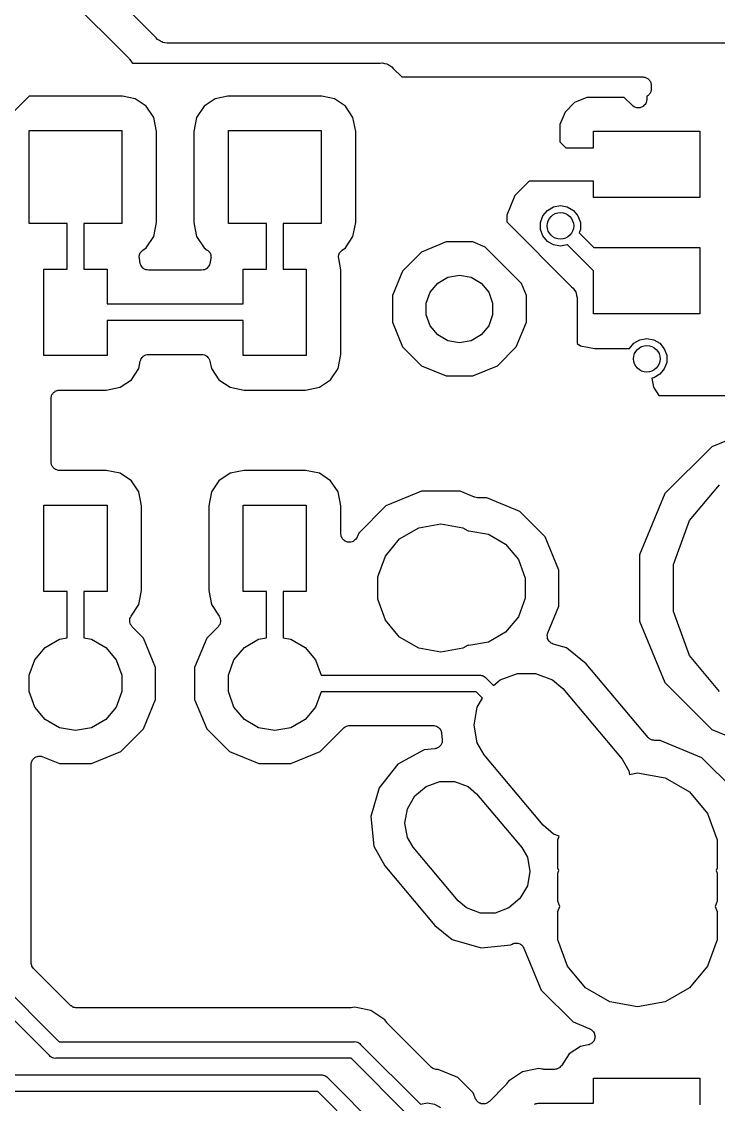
# Model space of a CAD drawing. Extents: x 61 to 194, y -153 to -61.
# Drawn here: x 153.19 to 163.68, y -120.52 to -104.23 of the extents above; entities that cross this region are included whole.
import ezdxf

# ---------------------------------------------------------------- set-up
doc = ezdxf.new("R2010")
doc.units = 0
doc.header["$MEASUREMENT"] = 0
doc.layers.add('BLACK', color=7, linetype='CONTINUOUS')

msp = doc.modelspace()

# ---------------------------------------------------------------- linework, layer by layer
at = {"layer": 'BLACK', "linetype": 'CONTINUOUS'}
for p, q in [((155.216, -104.469), (152.996, -102.25)), ((152.823, -102.795), (154.802, -104.774)), ((155.237, -104.494), (155.216, -104.469)), ((155.266, -104.511), (155.237, -104.494)), ((155.293, -104.53), (155.266, -104.511)), ((155.304, -104.533), (155.293, -104.53)), ((155.313, -104.539), (155.304, -104.533)), ((155.346, -104.544), (155.313, -104.539)), ((155.378, -104.553), (155.346, -104.544)), ((155.411, -104.55), (155.378, -104.553)), ((167.796, -104.55), (155.411, -104.55)), ((154.802, -104.774), (154.81, -104.785)), ((154.81, -104.785), (154.818, -104.794)), ((154.818, -104.794), (154.854, -104.846)), ((154.854, -104.846), (154.859, -104.85)), ((154.859, -104.85), (158.589, -104.85)), ((158.589, -104.85), (158.622, -104.847)), ((158.622, -104.847), (158.654, -104.856)), ((158.654, -104.856), (158.687, -104.861)), ((158.687, -104.861), (158.696, -104.867)), ((158.696, -104.867), (158.707, -104.87)), ((158.707, -104.87), (158.734, -104.889)), ((158.734, -104.889), (158.763, -104.906)), ((158.763, -104.906), (158.784, -104.931)), ((158.784, -104.931), (158.912, -105.058)), ((158.912, -105.058), (162.54, -105.058)), ((162.54, -105.058), (162.551, -105.06)), ((162.551, -105.06), (162.562, -105.06)), ((162.562, -105.06), (162.572, -105.064)), ((162.572, -105.064), (162.583, -105.066)), ((162.583, -105.066), (162.593, -105.071)), ((162.593, -105.071), (162.603, -105.075)), ((162.603, -105.075), (162.612, -105.082)), ((162.612, -105.082), (162.622, -105.088)), ((162.622, -105.088), (162.629, -105.096)), ((162.629, -105.096), (162.637, -105.103)), ((162.637, -105.103), (162.643, -105.113)), ((162.643, -105.113), (162.65, -105.121)), ((162.65, -105.121), (162.654, -105.132)), ((162.654, -105.132), (162.659, -105.142)), ((162.659, -105.142), (162.661, -105.153)), ((162.661, -105.153), (162.665, -105.163)), ((162.665, -105.163), (162.665, -105.174)), ((162.665, -105.174), (162.667, -105.185)), ((162.667, -105.185), (162.667, -105.24)), ((153.304, -105.35), (152.783, -105.871)), ((154.706, -105.35), (153.304, -105.35)), ((154.897, -105.388), (154.706, -105.35)), ((155.065, -105.5), (154.897, -105.388)), ((156.103, -105.388), (155.935, -105.5)), ((156.294, -105.35), (156.103, -105.388)), ((157.706, -105.35), (156.294, -105.35)), ((157.897, -105.388), (157.706, -105.35)), ((158.065, -105.5), (157.897, -105.388)), ((161.699, -105.367), (161.512, -105.444)), ((162.262, -105.367), (161.699, -105.367)), ((162.383, -105.489), (162.262, -105.367)), ((162.6, -105.399), (162.597, -105.415)), ((162.603, -105.35), (162.6, -105.351)), ((162.6, -105.351), (162.6, -105.399)), ((162.612, -105.343), (162.603, -105.35)), ((162.622, -105.337), (162.612, -105.343)), ((162.629, -105.329), (162.622, -105.337)), ((162.637, -105.322), (162.629, -105.329)), ((162.643, -105.312), (162.637, -105.322)), ((162.65, -105.303), (162.643, -105.312)), ((162.654, -105.293), (162.65, -105.303)), ((162.659, -105.283), (162.654, -105.293)), ((162.661, -105.272), (162.659, -105.283)), ((162.665, -105.262), (162.661, -105.272)), ((162.667, -105.24), (162.665, -105.251)), ((162.665, -105.251), (162.665, -105.262)), ((155.177, -105.668), (155.065, -105.5)), ((155.935, -105.5), (155.823, -105.668)), ((158.177, -105.668), (158.065, -105.5)), ((161.512, -105.444), (161.369, -105.587)), ((162.397, -105.498), (162.383, -105.489)), ((162.409, -105.509), (162.397, -105.498)), ((162.415, -105.511), (162.409, -105.509)), ((162.419, -105.514), (162.415, -105.511)), ((162.435, -105.518), (162.419, -105.514)), ((162.451, -105.524), (162.435, -105.518)), ((162.457, -105.524), (162.451, -105.524)), ((162.462, -105.525), (162.457, -105.524)), ((162.478, -105.524), (162.462, -105.525)), ((162.495, -105.524), (162.478, -105.524)), ((162.5, -105.522), (162.495, -105.524)), ((162.506, -105.521), (162.5, -105.522)), ((162.521, -105.514), (162.506, -105.521)), ((162.536, -105.509), (162.521, -105.514)), ((162.541, -105.505), (162.536, -105.509)), ((162.546, -105.503), (162.541, -105.505)), ((162.558, -105.491), (162.546, -105.503)), ((162.57, -105.48), (162.558, -105.491)), ((162.573, -105.476), (162.57, -105.48)), ((162.577, -105.472), (162.573, -105.476)), ((162.584, -105.457), (162.577, -105.472)), ((162.592, -105.442), (162.584, -105.457)), ((162.593, -105.437), (162.592, -105.442)), ((162.596, -105.432), (162.593, -105.437)), ((162.597, -105.415), (162.596, -105.432)), ((155.219, -105.879), (155.177, -105.668)), ((155.823, -105.668), (155.781, -105.879)), ((158.219, -105.879), (158.177, -105.668)), ((161.369, -105.587), (161.292, -105.774)), ((153.302, -107.263), (153.302, -105.867)), ((153.302, -105.867), (154.698, -105.867)), ((154.698, -105.867), (154.698, -107.263)), ((155.219, -107.251), (155.219, -105.879)), ((155.781, -105.879), (155.781, -107.251)), ((156.302, -107.263), (156.302, -105.867)), ((156.302, -105.867), (157.698, -105.867)), ((157.698, -105.867), (157.698, -107.263)), ((158.219, -107.251), (158.219, -105.879)), ((161.292, -105.774), (161.292, -106.037)), ((161.8, -106.125), (161.8, -105.875)), ((161.8, -105.875), (163.4, -105.875)), ((163.4, -105.875), (163.4, -106.875)), ((161.292, -106.037), (161.38, -106.125)), ((161.38, -106.125), (161.8, -106.125)), ((160.832, -106.625), (160.615, -106.842)), ((161.8, -106.625), (160.832, -106.625)), ((161.8, -106.875), (161.8, -106.625)), ((160.615, -106.842), (160.492, -107.139)), ((161.104, -107.067), (161.196, -107.014)), ((161.196, -107.014), (161.3, -106.995)), ((161.3, -106.995), (161.404, -107.014)), ((161.404, -107.014), (161.496, -107.067)), ((163.4, -106.875), (161.8, -106.875)), ((160.492, -107.139), (160.492, -107.238)), ((161, -107.247), (161.036, -107.148)), ((161.036, -107.148), (161.104, -107.067)), ((161.496, -107.067), (161.564, -107.148)), ((161.564, -107.148), (161.6, -107.247)), ((153.875, -107.263), (153.302, -107.263)), ((153.875, -107.95), (153.875, -107.263)), ((154.698, -107.263), (154.125, -107.263)), ((154.125, -107.263), (154.125, -107.95)), ((155.177, -107.462), (155.219, -107.251)), ((155.781, -107.251), (155.823, -107.462)), ((156.875, -107.263), (156.302, -107.263)), ((156.875, -107.95), (156.875, -107.263)), ((157.698, -107.263), (157.125, -107.263)), ((157.125, -107.263), (157.125, -107.95)), ((158.177, -107.462), (158.219, -107.251)), ((160.492, -107.238), (161.469, -108.216)), ((161, -107.353), (161, -107.247)), ((161.036, -107.452), (161, -107.353)), ((161.6, -107.353), (161.581, -107.404)), ((161.6, -107.247), (161.6, -107.353)), ((155.065, -107.63), (155.177, -107.462)), ((155.823, -107.462), (155.935, -107.63)), ((158.065, -107.63), (158.177, -107.462)), ((161.104, -107.533), (161.036, -107.452)), ((161.581, -107.404), (161.802, -107.625)), ((154.994, -107.683), (155.003, -107.673)), ((155.003, -107.673), (155.01, -107.668)), ((155.01, -107.668), (155.016, -107.663)), ((155.016, -107.663), (155.065, -107.63)), ((155.935, -107.63), (155.984, -107.663)), ((155.984, -107.663), (155.99, -107.668)), ((155.99, -107.668), (155.997, -107.673)), ((155.997, -107.673), (156.006, -107.683)), ((157.994, -107.683), (158.003, -107.673)), ((158.003, -107.673), (158.01, -107.668)), ((158.01, -107.668), (158.016, -107.663)), ((158.016, -107.663), (158.065, -107.63)), ((159.579, -107.542), (159.209, -107.695)), ((159.981, -107.542), (159.579, -107.542)), ((160.165, -107.618), (159.981, -107.542)), ((160.712, -108.165), (160.165, -107.618)), ((161.196, -107.586), (161.104, -107.533)), ((161.3, -107.605), (161.196, -107.586)), ((161.404, -107.586), (161.3, -107.605)), ((161.408, -107.584), (161.404, -107.586)), ((161.8, -107.977), (161.408, -107.584)), ((161.802, -107.625), (163.4, -107.625)), ((163.4, -107.625), (163.4, -108.625)), ((154.96, -107.776), (154.961, -107.763)), ((154.962, -107.785), (154.96, -107.776)), ((154.961, -107.749), (154.963, -107.741)), ((154.961, -107.763), (154.961, -107.749)), ((154.962, -107.793), (154.962, -107.785)), ((154.976, -107.865), (154.962, -107.793)), ((154.963, -107.741), (154.964, -107.733)), ((154.964, -107.733), (154.97, -107.72)), ((154.97, -107.72), (154.975, -107.707)), ((154.975, -107.707), (154.98, -107.701)), ((154.98, -107.701), (154.984, -107.693)), ((154.984, -107.693), (154.994, -107.683)), ((156.006, -107.683), (156.016, -107.693)), ((156.016, -107.693), (156.02, -107.701)), ((156.02, -107.701), (156.025, -107.707)), ((156.038, -107.793), (156.024, -107.865)), ((156.025, -107.707), (156.03, -107.72)), ((156.03, -107.72), (156.036, -107.733)), ((156.036, -107.733), (156.037, -107.741)), ((156.037, -107.741), (156.039, -107.749)), ((156.04, -107.776), (156.038, -107.785)), ((156.038, -107.785), (156.038, -107.793)), ((156.039, -107.749), (156.039, -107.763)), ((156.039, -107.763), (156.04, -107.776)), ((157.96, -107.776), (157.961, -107.763)), ((157.962, -107.785), (157.96, -107.776)), ((157.961, -107.749), (157.963, -107.741)), ((157.961, -107.763), (157.961, -107.749)), ((157.962, -107.793), (157.962, -107.785)), ((157.995, -107.963), (157.962, -107.793)), ((157.963, -107.741), (157.964, -107.733)), ((157.964, -107.733), (157.97, -107.72)), ((157.97, -107.72), (157.975, -107.707)), ((157.975, -107.707), (157.98, -107.701)), ((157.98, -107.701), (157.984, -107.693)), ((157.984, -107.693), (157.994, -107.683)), ((159.209, -107.695), (158.925, -107.979)), ((153.525, -109.25), (153.525, -107.95)), ((153.525, -107.95), (153.875, -107.95)), ((154.125, -107.95), (154.475, -107.95)), ((154.475, -107.95), (154.475, -108.475)), ((154.983, -107.884), (154.976, -107.865)), ((154.991, -107.903), (154.983, -107.884)), ((154.991, -107.905), (154.991, -107.903)), ((154.992, -107.906), (154.991, -107.905)), ((155.006, -107.921), (154.992, -107.906)), ((155.019, -107.937), (155.006, -107.921)), ((155.02, -107.938), (155.019, -107.937)), ((155.021, -107.939), (155.02, -107.938)), ((155.039, -107.949), (155.021, -107.939)), ((155.057, -107.959), (155.039, -107.949)), ((155.059, -107.96), (155.057, -107.959)), ((155.06, -107.96), (155.059, -107.96)), ((155.08, -107.963), (155.06, -107.96)), ((155.101, -107.967), (155.08, -107.963)), ((155.899, -107.967), (155.101, -107.967)), ((155.92, -107.963), (155.899, -107.967)), ((155.94, -107.96), (155.92, -107.963)), ((155.941, -107.96), (155.94, -107.96)), ((155.943, -107.959), (155.941, -107.96)), ((155.961, -107.949), (155.943, -107.959)), ((155.979, -107.939), (155.961, -107.949)), ((155.98, -107.938), (155.979, -107.939)), ((155.981, -107.937), (155.98, -107.938)), ((155.994, -107.921), (155.981, -107.937)), ((156.008, -107.906), (155.994, -107.921)), ((156.009, -107.905), (156.008, -107.906)), ((156.016, -107.884), (156.009, -107.903)), ((156.009, -107.903), (156.009, -107.905)), ((156.024, -107.865), (156.016, -107.884)), ((156.525, -108.475), (156.525, -107.95)), ((156.525, -107.95), (156.875, -107.95)), ((157.125, -107.95), (157.475, -107.95)), ((157.475, -107.95), (157.475, -109.25)), ((157.995, -109.237), (157.995, -107.963)), ((158.925, -107.979), (158.772, -108.349)), ((161.8, -108.625), (161.8, -107.977)), ((159.34, -108.296), (159.454, -108.161)), ((159.454, -108.161), (159.606, -108.073)), ((159.606, -108.073), (159.78, -108.042)), ((159.78, -108.042), (159.954, -108.073)), ((159.954, -108.073), (160.106, -108.161)), ((160.106, -108.161), (160.22, -108.296)), ((160.712, -108.166), (160.712, -108.165)), ((160.788, -108.349), (160.712, -108.166)), ((159.28, -108.462), (159.34, -108.296)), ((160.22, -108.296), (160.28, -108.462)), ((161.469, -108.216), (161.494, -108.237)), ((161.494, -108.237), (161.511, -108.266)), ((161.511, -108.266), (161.53, -108.293)), ((161.53, -108.293), (161.533, -108.304)), ((161.533, -108.304), (161.539, -108.313)), ((161.539, -108.313), (161.544, -108.346)), ((154.475, -108.475), (156.525, -108.475)), ((158.772, -108.349), (158.772, -108.751)), ((159.28, -108.638), (159.28, -108.462)), ((160.28, -108.462), (160.28, -108.638)), ((160.788, -108.751), (160.788, -108.349)), ((161.544, -108.346), (161.553, -108.378)), ((161.553, -108.378), (161.55, -108.411)), ((161.55, -108.411), (161.55, -109.069)), ((159.34, -108.804), (159.28, -108.638)), ((160.28, -108.638), (160.22, -108.804)), ((163.4, -108.625), (161.8, -108.625)), ((156.525, -108.725), (154.475, -108.725)), ((154.475, -108.725), (154.475, -109.25)), ((156.525, -109.25), (156.525, -108.725)), ((158.772, -108.751), (158.925, -109.121)), ((159.454, -108.939), (159.34, -108.804)), ((160.22, -108.804), (160.106, -108.939)), ((160.635, -109.121), (160.788, -108.751)), ((159.606, -109.027), (159.454, -108.939)), ((160.106, -108.939), (159.954, -109.027)), ((158.925, -109.121), (159.209, -109.405)), ((159.78, -109.058), (159.606, -109.027)), ((159.954, -109.027), (159.78, -109.058)), ((160.351, -109.405), (160.635, -109.121)), ((161.55, -109.069), (161.602, -109.104)), ((161.602, -109.104), (161.813, -109.145)), ((161.813, -109.145), (162.338, -109.145)), ((162.338, -109.145), (162.404, -109.067)), ((162.404, -109.067), (162.496, -109.014)), ((162.496, -109.014), (162.6, -108.995)), ((162.6, -108.995), (162.704, -109.014)), ((162.704, -109.014), (162.796, -109.067)), ((162.796, -109.067), (162.864, -109.148)), ((154.475, -109.25), (153.525, -109.25)), ((154.984, -109.316), (154.991, -109.296)), ((154.991, -109.295), (154.992, -109.294)), ((154.991, -109.296), (154.991, -109.295)), ((154.992, -109.294), (155.006, -109.279)), ((155.006, -109.279), (155.019, -109.263)), ((155.019, -109.263), (155.02, -109.262)), ((155.02, -109.262), (155.021, -109.261)), ((155.021, -109.261), (155.039, -109.251)), ((155.039, -109.251), (155.057, -109.241)), ((155.057, -109.241), (155.059, -109.24)), ((155.059, -109.24), (155.06, -109.24)), ((155.06, -109.24), (155.08, -109.237)), ((155.08, -109.237), (155.101, -109.233)), ((155.101, -109.233), (155.899, -109.233)), ((155.899, -109.233), (155.92, -109.237)), ((155.92, -109.237), (155.94, -109.24)), ((155.94, -109.24), (155.941, -109.24)), ((155.941, -109.24), (155.943, -109.241)), ((155.943, -109.241), (155.961, -109.251)), ((155.961, -109.251), (155.979, -109.261)), ((155.979, -109.261), (155.98, -109.262)), ((155.98, -109.262), (155.981, -109.263)), ((155.981, -109.263), (155.994, -109.279)), ((155.994, -109.279), (156.008, -109.294)), ((156.008, -109.294), (156.009, -109.295)), ((156.009, -109.295), (156.009, -109.296)), ((156.009, -109.296), (156.016, -109.316)), ((157.475, -109.25), (156.525, -109.25)), ((157.954, -109.448), (157.995, -109.237)), ((162.864, -109.148), (162.9, -109.247)), ((162.9, -109.247), (162.9, -109.353)), ((154.841, -109.616), (154.954, -109.448)), ((154.954, -109.448), (154.976, -109.335)), ((154.976, -109.335), (154.984, -109.316)), ((156.016, -109.316), (156.024, -109.335)), ((156.024, -109.335), (156.046, -109.448)), ((156.046, -109.448), (156.159, -109.616)), ((157.841, -109.616), (157.954, -109.448)), ((159.209, -109.405), (159.579, -109.558)), ((159.981, -109.558), (160.351, -109.405)), ((162.864, -109.452), (162.796, -109.533)), ((162.9, -109.353), (162.864, -109.452)), ((154.673, -109.729), (154.841, -109.616)), ((156.159, -109.616), (156.327, -109.729)), ((157.673, -109.729), (157.841, -109.616)), ((159.579, -109.558), (159.981, -109.558)), ((162.704, -109.586), (162.674, -109.592)), ((162.674, -109.592), (162.701, -109.727)), ((162.796, -109.533), (162.704, -109.586)), ((153.678, -109.8), (153.688, -109.795)), ((153.688, -109.795), (153.696, -109.787)), ((153.696, -109.787), (153.707, -109.784)), ((153.707, -109.784), (153.717, -109.778)), ((153.717, -109.778), (153.728, -109.776)), ((153.728, -109.776), (153.738, -109.772)), ((153.738, -109.772), (153.749, -109.772)), ((153.749, -109.772), (153.76, -109.77)), ((153.76, -109.77), (154.462, -109.77)), ((154.462, -109.77), (154.673, -109.729)), ((156.327, -109.729), (156.538, -109.77)), ((156.538, -109.77), (157.462, -109.77)), ((157.462, -109.77), (157.673, -109.729)), ((162.701, -109.727), (162.783, -109.85)), ((153.633, -109.897), (153.635, -109.886)), ((153.633, -110.853), (153.633, -109.897)), ((153.635, -109.875), (153.639, -109.865)), ((153.635, -109.886), (153.635, -109.875)), ((153.639, -109.865), (153.641, -109.854)), ((153.641, -109.854), (153.646, -109.844)), ((153.646, -109.844), (153.65, -109.834)), ((153.65, -109.834), (153.657, -109.825)), ((153.657, -109.825), (153.663, -109.816)), ((153.663, -109.816), (153.671, -109.809)), ((153.671, -109.809), (153.678, -109.8)), ((162.783, -109.85), (167.217, -109.85)), ((164.24, -110.35), (163.579, -110.624)), ((163.579, -110.624), (162.874, -111.329)), ((153.635, -110.864), (153.633, -110.853)), ((153.635, -110.875), (153.635, -110.864)), ((153.639, -110.885), (153.635, -110.875)), ((153.641, -110.896), (153.639, -110.885)), ((153.646, -110.906), (153.641, -110.896)), ((153.65, -110.916), (153.646, -110.906)), ((153.657, -110.925), (153.65, -110.916)), ((153.663, -110.934), (153.657, -110.925)), ((153.671, -110.941), (153.663, -110.934)), ((153.678, -110.95), (153.671, -110.941)), ((153.688, -110.955), (153.678, -110.95)), ((153.696, -110.963), (153.688, -110.955)), ((153.707, -110.966), (153.696, -110.963)), ((153.717, -110.972), (153.707, -110.966)), ((153.728, -110.974), (153.717, -110.972)), ((153.738, -110.978), (153.728, -110.974)), ((153.749, -110.978), (153.738, -110.978)), ((153.76, -110.98), (153.749, -110.978)), ((154.462, -110.98), (153.76, -110.98)), ((154.673, -111.021), (154.462, -110.98)), ((154.841, -111.134), (154.673, -111.021)), ((156.327, -111.021), (156.159, -111.134)), ((156.538, -110.98), (156.327, -111.021)), ((157.462, -110.98), (156.538, -110.98)), ((157.673, -111.021), (157.462, -110.98)), ((157.841, -111.134), (157.673, -111.021)), ((154.954, -111.302), (154.841, -111.134)), ((156.159, -111.134), (156.046, -111.302)), ((157.954, -111.302), (157.841, -111.134)), ((163.241, -111.735), (163.695, -111.194)), ((154.995, -111.513), (154.954, -111.302)), ((156.046, -111.302), (156.005, -111.513)), ((157.995, -111.513), (157.954, -111.302)), ((159.21, -111.292), (158.674, -111.514)), ((159.79, -111.292), (159.21, -111.292)), ((160.008, -111.382), (159.79, -111.292)), ((160.011, -111.383), (160.008, -111.382)), ((160.013, -111.384), (160.011, -111.383)), ((160.032, -111.388), (160.013, -111.384)), ((160.051, -111.392), (160.032, -111.388)), ((160.054, -111.392), (160.051, -111.392)), ((160.057, -111.392), (160.054, -111.392)), ((160.19, -111.392), (160.057, -111.392)), ((160.689, -111.599), (160.19, -111.392)), ((162.874, -111.329), (162.492, -112.251)), ((153.525, -112.8), (153.525, -111.5)), ((153.525, -111.5), (154.475, -111.5)), ((154.475, -111.5), (154.475, -112.8)), ((154.995, -112.787), (154.995, -111.513)), ((156.005, -111.513), (156.005, -112.787)), ((156.525, -112.8), (156.525, -111.5)), ((156.525, -111.5), (157.475, -111.5)), ((157.475, -111.5), (157.475, -112.8)), ((157.995, -111.934), (157.995, -111.513)), ((158.674, -111.514), (158.264, -111.924)), ((161.071, -111.981), (160.689, -111.599)), ((163, -112.397), (163.241, -111.735)), ((158.88, -112.011), (159.17, -111.844)), ((159.17, -111.844), (159.5, -111.785)), ((159.5, -111.785), (159.83, -111.844)), ((159.83, -111.844), (159.909, -111.889)), ((159.909, -111.889), (159.92, -111.887)), ((159.92, -111.887), (160.215, -111.939)), ((157.999, -111.953), (157.995, -111.934)), ((158.001, -111.972), (157.999, -111.953)), ((158.003, -111.975), (158.001, -111.972)), ((158.003, -111.977), (158.003, -111.975)), ((158.013, -111.994), (158.003, -111.977)), ((158.022, -112.011), (158.013, -111.994)), ((158.024, -112.013), (158.022, -112.011)), ((158.025, -112.016), (158.024, -112.013)), ((158.04, -112.028), (158.025, -112.016)), ((158.054, -112.041), (158.04, -112.028)), ((158.057, -112.042), (158.054, -112.041)), ((158.059, -112.044), (158.057, -112.042)), ((158.077, -112.051), (158.059, -112.044)), ((158.095, -112.058), (158.077, -112.051)), ((158.098, -112.058), (158.095, -112.058)), ((158.1, -112.059), (158.098, -112.058)), ((158.12, -112.059), (158.1, -112.059)), ((158.139, -112.06), (158.12, -112.059)), ((158.142, -112.059), (158.139, -112.06)), ((158.144, -112.059), (158.142, -112.059)), ((158.163, -112.052), (158.144, -112.059)), ((158.181, -112.047), (158.163, -112.052)), ((158.183, -112.045), (158.181, -112.047)), ((158.186, -112.044), (158.183, -112.045)), ((158.201, -112.031), (158.186, -112.044)), ((158.216, -112.02), (158.201, -112.031)), ((158.218, -112.017), (158.216, -112.02)), ((158.22, -112.016), (158.218, -112.017)), ((158.229, -111.999), (158.22, -112.016)), ((158.24, -111.983), (158.229, -111.999)), ((158.264, -111.924), (158.24, -111.983)), ((158.665, -112.268), (158.88, -112.011)), ((160.215, -111.939), (160.475, -112.089)), ((161.278, -112.48), (161.071, -111.981)), ((160.475, -112.089), (160.667, -112.318)), ((158.55, -112.582), (158.665, -112.268)), ((160.667, -112.318), (160.77, -112.6)), ((162.492, -112.251), (162.492, -113.249)), ((163, -113.103), (163, -112.397)), ((161.278, -113.02), (161.278, -112.48)), ((158.55, -112.918), (158.55, -112.582)), ((160.77, -112.6), (160.77, -112.9)), ((153.875, -112.8), (153.525, -112.8)), ((153.875, -113.498), (153.875, -112.8)), ((154.475, -112.8), (154.125, -112.8)), ((154.125, -112.8), (154.125, -113.498)), ((154.954, -112.998), (154.995, -112.787)), ((156.005, -112.787), (156.046, -112.998)), ((156.875, -112.8), (156.525, -112.8)), ((156.875, -113.498), (156.875, -112.8)), ((157.475, -112.8), (157.125, -112.8)), ((157.125, -112.8), (157.125, -113.498)), ((154.838, -113.172), (154.954, -112.998)), ((156.046, -112.998), (156.162, -113.172)), ((158.665, -113.232), (158.55, -112.918)), ((160.77, -112.9), (160.667, -113.182)), ((161.111, -113.422), (161.278, -113.02)), ((154.818, -113.233), (154.82, -113.212)), ((154.82, -113.209), (154.829, -113.191)), ((154.82, -113.211), (154.82, -113.209)), ((154.82, -113.212), (154.82, -113.211)), ((154.829, -113.191), (154.838, -113.172)), ((156.162, -113.172), (156.171, -113.191)), ((156.171, -113.191), (156.18, -113.209)), ((156.18, -113.209), (156.18, -113.211)), ((156.18, -113.211), (156.18, -113.212)), ((156.18, -113.212), (156.182, -113.233)), ((160.667, -113.182), (160.475, -113.411)), ((163.241, -113.765), (163, -113.103)), ((154.817, -113.253), (154.818, -113.233)), ((154.817, -113.255), (154.817, -113.253)), ((154.817, -113.256), (154.817, -113.255)), ((154.823, -113.276), (154.817, -113.256)), ((154.828, -113.296), (154.823, -113.276)), ((154.829, -113.297), (154.828, -113.296)), ((154.829, -113.298), (154.829, -113.297)), ((154.841, -113.315), (154.829, -113.298)), ((154.853, -113.332), (154.841, -113.315)), ((155.023, -113.502), (154.853, -113.332)), ((156.147, -113.332), (155.977, -113.502)), ((156.158, -113.315), (156.147, -113.332)), ((156.171, -113.298), (156.158, -113.315)), ((156.172, -113.296), (156.171, -113.297)), ((156.171, -113.297), (156.171, -113.298)), ((156.177, -113.276), (156.172, -113.296)), ((156.183, -113.256), (156.177, -113.276)), ((156.182, -113.233), (156.183, -113.253)), ((156.183, -113.253), (156.183, -113.255)), ((156.183, -113.255), (156.183, -113.256)), ((158.88, -113.489), (158.665, -113.232)), ((162.492, -113.249), (162.874, -114.171)), ((153.544, -113.642), (153.757, -113.518)), ((153.757, -113.518), (153.875, -113.498)), ((154.125, -113.498), (154.243, -113.518)), ((154.243, -113.518), (154.456, -113.642)), ((155.207, -113.945), (155.023, -113.502)), ((155.977, -113.502), (155.793, -113.945)), ((156.544, -113.642), (156.757, -113.518)), ((156.757, -113.518), (156.875, -113.498)), ((157.125, -113.498), (157.243, -113.518)), ((157.243, -113.518), (157.456, -113.642)), ((159.17, -113.656), (158.88, -113.489)), ((160.475, -113.411), (160.215, -113.561)), ((161.102, -113.457), (161.108, -113.44)), ((161.103, -113.461), (161.102, -113.457)), ((161.102, -113.465), (161.103, -113.461)), ((161.104, -113.483), (161.102, -113.465)), ((161.105, -113.501), (161.104, -113.483)), ((161.107, -113.505), (161.105, -113.501)), ((161.108, -113.509), (161.107, -113.505)), ((161.108, -113.44), (161.111, -113.422)), ((161.116, -113.525), (161.108, -113.509)), ((161.123, -113.541), (161.116, -113.525)), ((161.126, -113.545), (161.123, -113.541)), ((153.386, -113.83), (153.544, -113.642)), ((154.456, -113.642), (154.614, -113.83)), ((156.386, -113.83), (156.544, -113.642)), ((157.456, -113.642), (157.614, -113.83)), ((159.5, -113.715), (159.17, -113.656)), ((159.83, -113.656), (159.5, -113.715)), ((159.909, -113.611), (159.83, -113.656)), ((159.92, -113.613), (159.909, -113.611)), ((160.215, -113.561), (159.92, -113.613)), ((161.128, -113.548), (161.126, -113.545)), ((161.141, -113.56), (161.128, -113.548)), ((161.154, -113.573), (161.141, -113.56)), ((161.157, -113.575), (161.154, -113.573)), ((161.16, -113.578), (161.157, -113.575)), ((161.177, -113.585), (161.16, -113.578)), ((161.193, -113.593), (161.177, -113.585)), ((161.392, -113.651), (161.193, -113.593)), ((161.69, -113.89), (161.392, -113.651)), ((153.302, -114.062), (153.386, -113.83)), ((154.614, -113.83), (154.698, -114.062)), ((156.302, -114.062), (156.386, -113.83)), ((157.614, -113.83), (157.698, -114.06)), ((163.695, -114.306), (163.241, -113.765)), ((155.207, -114.425), (155.207, -113.945)), ((155.793, -113.945), (155.793, -114.425)), ((162.619, -114.997), (161.69, -113.89)), ((153.302, -114.308), (153.302, -114.062)), ((154.698, -114.062), (154.698, -114.308)), ((156.302, -114.308), (156.302, -114.062)), ((157.698, -114.06), (160.08, -114.06)), ((160.08, -114.06), (160.096, -114.059)), ((160.096, -114.059), (160.112, -114.063)), ((160.112, -114.063), (160.128, -114.066)), ((160.128, -114.066), (160.133, -114.069)), ((160.133, -114.069), (160.139, -114.07)), ((160.139, -114.07), (160.152, -114.079)), ((160.152, -114.079), (160.167, -114.088)), ((160.167, -114.088), (160.177, -114.1)), ((160.177, -114.1), (160.292, -114.216)), ((160.292, -114.216), (160.395, -114.13)), ((160.395, -114.13), (160.652, -114.036)), ((160.652, -114.036), (160.925, -114.036)), ((160.925, -114.036), (161.182, -114.13)), ((161.182, -114.13), (161.338, -114.261)), ((162.874, -114.171), (163.579, -114.876)), ((153.386, -114.54), (153.302, -114.308)), ((154.698, -114.308), (154.614, -114.54)), ((156.386, -114.54), (156.302, -114.308)), ((157.698, -114.31), (157.614, -114.54)), ((160.033, -114.31), (157.698, -114.31)), ((160.128, -114.405), (160.033, -114.31)), ((161.338, -114.261), (162.229, -115.323)), ((155.023, -114.868), (155.207, -114.425)), ((155.793, -114.425), (155.977, -114.868)), ((160.049, -114.542), (160.128, -114.405)), ((153.544, -114.728), (153.386, -114.54)), ((154.614, -114.54), (154.456, -114.728)), ((156.544, -114.728), (156.386, -114.54)), ((157.614, -114.54), (157.456, -114.728)), ((160.001, -114.811), (160.049, -114.542)), ((153.757, -114.852), (153.544, -114.728)), ((154.456, -114.728), (154.243, -114.852)), ((156.757, -114.852), (156.544, -114.728)), ((157.456, -114.728), (157.243, -114.852)), ((158.041, -114.852), (158.044, -114.848)), ((158.044, -114.848), (158.059, -114.839)), ((158.059, -114.839), (158.072, -114.83)), ((158.072, -114.83), (158.078, -114.828)), ((158.078, -114.828), (158.082, -114.826)), ((158.082, -114.826), (158.099, -114.823)), ((158.099, -114.823), (158.115, -114.818)), ((158.115, -114.818), (158.12, -114.819)), ((158.12, -114.819), (158.126, -114.818)), ((158.126, -114.818), (159.384, -114.818)), ((159.384, -114.818), (159.389, -114.819)), ((159.389, -114.819), (159.393, -114.818)), ((159.393, -114.818), (159.41, -114.823)), ((159.41, -114.823), (159.428, -114.826)), ((159.428, -114.826), (159.432, -114.828)), ((159.432, -114.828), (159.436, -114.829)), ((159.436, -114.829), (159.451, -114.839)), ((159.451, -114.839), (159.466, -114.848)), ((159.466, -114.848), (159.469, -114.851)), ((160.049, -115.08), (160.001, -114.811)), ((154, -114.894), (153.757, -114.852)), ((154.243, -114.852), (154, -114.894)), ((154.683, -115.208), (155.023, -114.868)), ((155.977, -114.868), (156.317, -115.208)), ((157, -114.894), (156.757, -114.852)), ((157.243, -114.852), (157, -114.894)), ((157.683, -115.208), (158.036, -114.855)), ((158.036, -114.855), (158.041, -114.852)), ((159.469, -114.851), (159.472, -114.853)), ((159.472, -114.853), (159.483, -114.868)), ((159.483, -114.868), (159.494, -114.881)), ((159.494, -114.881), (159.496, -114.885)), ((159.496, -114.885), (159.498, -114.889)), ((159.498, -114.889), (159.503, -114.906)), ((159.503, -114.906), (159.51, -114.923)), ((159.51, -114.923), (159.51, -114.927)), ((159.51, -114.927), (159.511, -114.931)), ((159.511, -114.931), (159.521, -115.027)), ((162.627, -115.004), (162.619, -114.997)), ((162.634, -115.012), (162.627, -115.004)), ((163.579, -114.876), (164.501, -115.258)), ((159.409, -115.167), (159.247, -115.184)), ((159.419, -115.164), (159.409, -115.167)), ((159.43, -115.162), (159.419, -115.164)), ((159.44, -115.157), (159.43, -115.162)), ((159.451, -115.154), (159.44, -115.157)), ((159.46, -115.148), (159.451, -115.154)), ((159.47, -115.143), (159.46, -115.148)), ((159.478, -115.135), (159.47, -115.143)), ((159.487, -115.128), (159.478, -115.135)), ((159.493, -115.119), (159.487, -115.128)), ((159.501, -115.111), (159.493, -115.119)), ((159.505, -115.101), (159.501, -115.111)), ((159.511, -115.092), (159.505, -115.101)), ((159.514, -115.081), (159.511, -115.092)), ((159.518, -115.071), (159.514, -115.081)), ((159.519, -115.06), (159.518, -115.071)), ((159.522, -115.049), (159.519, -115.06)), ((159.521, -115.027), (159.52, -115.038)), ((159.52, -115.038), (159.522, -115.049)), ((160.151, -115.257), (160.049, -115.08)), ((162.644, -115.018), (162.634, -115.012)), ((162.652, -115.025), (162.644, -115.018)), ((162.663, -115.029), (162.652, -115.025)), ((162.673, -115.034), (162.663, -115.029)), ((162.683, -115.036), (162.673, -115.034)), ((162.694, -115.04), (162.683, -115.036)), ((162.705, -115.04), (162.694, -115.04)), ((162.716, -115.042), (162.705, -115.04)), ((162.8, -115.042), (162.716, -115.042)), ((163.428, -115.302), (162.8, -115.042)), ((153.348, -115.349), (153.353, -115.336)), ((153.353, -115.336), (153.359, -115.33)), ((153.359, -115.33), (153.363, -115.323)), ((153.363, -115.323), (153.373, -115.314)), ((153.373, -115.314), (153.383, -115.304)), ((153.383, -115.304), (153.39, -115.3)), ((153.39, -115.3), (153.397, -115.295)), ((153.397, -115.295), (153.41, -115.29)), ((153.41, -115.29), (153.422, -115.284)), ((153.422, -115.284), (153.43, -115.282)), ((153.43, -115.282), (153.438, -115.28)), ((153.438, -115.28), (153.452, -115.28)), ((153.452, -115.28), (153.466, -115.278)), ((153.466, -115.278), (153.474, -115.28)), ((153.474, -115.28), (153.482, -115.28)), ((153.482, -115.28), (153.495, -115.284)), ((153.495, -115.284), (153.509, -115.287)), ((153.509, -115.287), (153.76, -115.391)), ((154.24, -115.391), (154.683, -115.208)), ((156.317, -115.208), (156.76, -115.391)), ((157.24, -115.391), (157.683, -115.208)), ((159.247, -115.184), (158.852, -115.401)), ((161.042, -116.319), (160.151, -115.257)), ((162.229, -115.323), (162.331, -115.5)), ((163.908, -115.782), (163.428, -115.302)), ((153.333, -115.405), (153.335, -115.391)), ((153.333, -118.385), (153.333, -115.405)), ((153.335, -115.391), (153.336, -115.377)), ((153.336, -115.377), (153.339, -115.369)), ((153.339, -115.369), (153.341, -115.361)), ((153.341, -115.361), (153.348, -115.349)), ((153.76, -115.391), (154.24, -115.391)), ((156.76, -115.391), (157.24, -115.391)), ((158.852, -115.401), (158.57, -115.753)), ((159.277, -115.737), (159.484, -115.661)), ((159.484, -115.661), (159.705, -115.661)), ((159.705, -115.661), (159.912, -115.737)), ((162.331, -115.5), (162.341, -115.553)), ((162.341, -115.553), (162.46, -115.531)), ((162.46, -115.531), (162.877, -115.605)), ((162.877, -115.605), (163.243, -115.817)), ((158.57, -115.753), (158.444, -116.185)), ((159.109, -115.878), (159.277, -115.737)), ((159.912, -115.737), (160.038, -115.843)), ((163.243, -115.817), (163.515, -116.141)), ((158.998, -116.069), (159.109, -115.878)), ((160.038, -115.843), (160.719, -116.654)), ((158.96, -116.286), (158.998, -116.069)), ((163.515, -116.141), (163.66, -116.538)), ((158.444, -116.185), (158.493, -116.634)), ((158.998, -116.503), (158.96, -116.286)), ((161.198, -116.45), (161.042, -116.319)), ((161.281, -116.48), (161.198, -116.45)), ((158.493, -116.634), (158.655, -116.929)), ((159.081, -116.646), (158.998, -116.503)), ((161.26, -116.538), (161.281, -116.48)), ((161.26, -116.962), (161.26, -116.538)), ((163.66, -116.538), (163.66, -116.962)), ((159.762, -117.457), (159.081, -116.646)), ((160.719, -116.654), (160.802, -116.797)), ((160.802, -116.797), (160.84, -117.014)), ((158.655, -116.929), (159.409, -117.828)), ((161.274, -117), (161.26, -116.962)), ((163.66, -116.962), (163.646, -117)), ((160.84, -117.014), (160.802, -117.231)), ((161.26, -117.038), (161.274, -117)), ((161.26, -117.462), (161.26, -117.038)), ((163.646, -117), (163.66, -117.038)), ((163.66, -117.038), (163.66, -117.462)), ((160.802, -117.231), (160.691, -117.422)), ((160.691, -117.422), (160.523, -117.563)), ((159.888, -117.563), (159.762, -117.457)), ((160.095, -117.639), (159.888, -117.563)), ((160.523, -117.563), (160.316, -117.639)), ((161.289, -117.54), (161.26, -117.462)), ((161.26, -117.618), (161.289, -117.54)), ((163.66, -117.462), (163.631, -117.54)), ((163.631, -117.54), (163.66, -117.618)), ((160.316, -117.639), (160.095, -117.639)), ((161.26, -118.042), (161.26, -117.618)), ((163.66, -117.618), (163.66, -118.042)), ((159.409, -117.828), (159.672, -118.039)), ((159.672, -118.039), (160.105, -118.165)), ((160.553, -118.116), (160.573, -118.105)), ((160.573, -118.105), (160.59, -118.099)), ((160.59, -118.099), (160.606, -118.092)), ((160.606, -118.092), (160.61, -118.092)), ((160.61, -118.092), (160.614, -118.09)), ((160.614, -118.09), (160.632, -118.091)), ((160.632, -118.091), (160.65, -118.09)), ((160.65, -118.09), (160.654, -118.091)), ((160.654, -118.091), (160.658, -118.091)), ((160.658, -118.091), (160.675, -118.098)), ((160.675, -118.098), (160.692, -118.103)), ((160.692, -118.103), (160.696, -118.106)), ((160.696, -118.106), (160.7, -118.107)), ((161.405, -118.439), (161.26, -118.042)), ((163.66, -118.042), (163.515, -118.439)), ((160.105, -118.165), (160.553, -118.116)), ((160.7, -118.107), (160.713, -118.119)), ((160.713, -118.119), (160.727, -118.13)), ((160.727, -118.13), (160.73, -118.134)), ((160.73, -118.134), (160.733, -118.137)), ((160.733, -118.137), (160.741, -118.152)), ((160.741, -118.152), (160.751, -118.167)), ((160.751, -118.167), (161.012, -118.798)), ((153.334, -118.391), (153.333, -118.385)), ((153.333, -118.396), (153.334, -118.391)), ((153.338, -118.412), (153.333, -118.396)), ((153.341, -118.429), (153.338, -118.412)), ((153.343, -118.433), (153.341, -118.429)), ((153.345, -118.439), (153.343, -118.433)), ((153.354, -118.452), (153.345, -118.439)), ((153.363, -118.467), (153.354, -118.452)), ((153.367, -118.47), (153.363, -118.467)), ((153.37, -118.475), (153.367, -118.47)), ((153.925, -119.03), (153.37, -118.475)), ((161.677, -118.763), (161.405, -118.439)), ((163.515, -118.439), (163.243, -118.763)), ((152.825, -118.648), (153.752, -119.575)), ((153.608, -119.785), (152.615, -118.792)), ((161.012, -118.798), (161.492, -119.278)), ((162.043, -118.975), (161.677, -118.763)), ((163.243, -118.763), (162.877, -118.975)), ((153.93, -119.033), (153.925, -119.03)), ((153.933, -119.037), (153.93, -119.033)), ((153.948, -119.046), (153.933, -119.037)), ((153.961, -119.055), (153.948, -119.046)), ((153.967, -119.057), (153.961, -119.055)), ((153.971, -119.059), (153.967, -119.057)), ((153.988, -119.062), (153.971, -119.059)), ((154.004, -119.067), (153.988, -119.062)), ((154.009, -119.066), (154.004, -119.067)), ((154.015, -119.067), (154.009, -119.066)), ((158.125, -119.067), (154.015, -119.067)), ((158.137, -119.065), (158.125, -119.067)), ((158.15, -119.065), (158.137, -119.065)), ((158.2, -119.055), (158.15, -119.065)), ((158.25, -119.065), (158.2, -119.055)), ((158.447, -119.104), (158.25, -119.065)), ((158.25, -119.065), (158.25, -119.065)), ((162.46, -119.049), (162.043, -118.975)), ((162.877, -118.975), (162.46, -119.049)), ((158.656, -119.244), (158.447, -119.104)), ((158.685, -119.286), (158.656, -119.244)), ((158.693, -119.295), (158.685, -119.286)), ((158.701, -119.305), (158.693, -119.295)), ((159.35, -119.955), (158.701, -119.305)), ((161.492, -119.278), (161.742, -119.381)), ((161.742, -119.381), (161.748, -119.385)), ((161.748, -119.385), (161.755, -119.387)), ((161.755, -119.387), (161.767, -119.397)), ((161.767, -119.397), (161.779, -119.405)), ((161.779, -119.405), (161.784, -119.411)), ((161.784, -119.411), (161.789, -119.415)), ((161.789, -119.415), (161.797, -119.428)), ((161.796, -119.572), (161.793, -119.578)), ((161.801, -119.567), (161.796, -119.572)), ((161.797, -119.428), (161.806, -119.44)), ((161.807, -119.553), (161.801, -119.567)), ((161.806, -119.44), (161.808, -119.447)), ((161.814, -119.54), (161.807, -119.553)), ((161.808, -119.447), (161.812, -119.453)), ((161.812, -119.453), (161.815, -119.468)), ((161.815, -119.533), (161.814, -119.54)), ((161.815, -119.468), (161.819, -119.482)), ((161.818, -119.526), (161.815, -119.533)), ((161.821, -119.496), (161.818, -119.511)), ((161.818, -119.511), (161.818, -119.526)), ((161.819, -119.482), (161.819, -119.489)), ((161.819, -119.489), (161.821, -119.496)), ((153.752, -119.575), (158.195, -119.575)), ((158.195, -119.575), (158.211, -119.574)), ((158.211, -119.574), (158.227, -119.578)), ((158.227, -119.578), (158.243, -119.581)), ((158.243, -119.581), (158.248, -119.584)), ((158.248, -119.584), (158.254, -119.585)), ((158.254, -119.585), (158.267, -119.594)), ((158.267, -119.594), (158.282, -119.603)), ((158.282, -119.603), (158.292, -119.615)), ((158.292, -119.615), (159.192, -120.516)), ((161.602, -119.646), (161.434, -119.759)), ((161.718, -119.623), (161.602, -119.646)), ((161.725, -119.621), (161.718, -119.623)), ((161.732, -119.62), (161.725, -119.621)), ((161.745, -119.613), (161.732, -119.62)), ((161.759, -119.607), (161.745, -119.613)), ((161.765, -119.603), (161.759, -119.607)), ((161.771, -119.599), (161.765, -119.603)), ((161.781, -119.588), (161.771, -119.599)), ((161.793, -119.578), (161.781, -119.588)), ((153.618, -119.797), (153.608, -119.785)), ((153.633, -119.806), (153.618, -119.797)), ((153.646, -119.815), (153.633, -119.806)), ((153.652, -119.816), (153.646, -119.815)), ((153.657, -119.819), (153.652, -119.816)), ((153.673, -119.822), (153.657, -119.819)), ((153.689, -119.826), (153.673, -119.822)), ((153.705, -119.825), (153.689, -119.826)), ((158.148, -119.825), (153.705, -119.825)), ((159.019, -120.696), (158.148, -119.825)), ((161.434, -119.759), (161.316, -119.936)), ((159.355, -119.958), (159.35, -119.955)), ((159.358, -119.962), (159.355, -119.958)), ((159.373, -119.971), (159.358, -119.962)), ((159.386, -119.98), (159.373, -119.971)), ((159.392, -119.982), (159.386, -119.98)), ((159.396, -119.984), (159.392, -119.982)), ((159.413, -119.987), (159.396, -119.984)), ((159.429, -119.992), (159.413, -119.987)), ((159.434, -119.991), (159.429, -119.992)), ((159.44, -119.992), (159.434, -119.991)), ((159.461, -119.992), (159.44, -119.992)), ((159.758, -120.115), (159.461, -119.992)), ((160.728, -120.029), (160.519, -120.169)), ((160.925, -119.99), (160.728, -120.029)), ((160.975, -119.98), (160.925, -119.99)), ((160.925, -119.99), (160.925, -119.99)), ((161.025, -119.99), (160.975, -119.98)), ((161.038, -119.99), (161.025, -119.99)), ((161.05, -119.992), (161.038, -119.99)), ((161.21, -119.992), (161.05, -119.992)), ((161.228, -119.989), (161.21, -119.992)), ((161.246, -119.987), (161.228, -119.989)), ((161.249, -119.985), (161.246, -119.987)), ((161.253, -119.984), (161.249, -119.985)), ((161.269, -119.975), (161.253, -119.984)), ((161.285, -119.967), (161.269, -119.975)), ((161.288, -119.964), (161.285, -119.967)), ((161.292, -119.962), (161.288, -119.964)), ((161.303, -119.949), (161.292, -119.962)), ((161.316, -119.936), (161.303, -119.949)), ((136.052, -120.075), (157.695, -120.075)), ((157.695, -120.075), (157.711, -120.074)), ((157.711, -120.074), (157.727, -120.078)), ((157.727, -120.078), (157.743, -120.081)), ((157.743, -120.081), (157.748, -120.084)), ((157.748, -120.084), (157.754, -120.085)), ((157.754, -120.085), (157.767, -120.094)), ((157.767, -120.094), (157.782, -120.103)), ((157.782, -120.103), (157.792, -120.115)), ((157.792, -120.115), (159.252, -121.575)), ((159.985, -120.342), (159.758, -120.115)), ((160.482, -120.22), (160.474, -120.23)), ((160.49, -120.211), (160.482, -120.22)), ((160.519, -120.169), (160.49, -120.211)), ((161.8, -120.5), (161.8, -120.125)), ((161.8, -120.125), (163.4, -120.125)), ((163.4, -120.125), (163.4, -120.524)), ((157.648, -120.325), (136.005, -120.325)), ((159.108, -121.785), (157.648, -120.325)), ((160.023, -120.434), (159.985, -120.342)), ((160.474, -120.23), (160.23, -120.475)), ((159.192, -120.516), (159.196, -120.514)), ((159.196, -120.514), (159.3, -120.495)), ((159.3, -120.495), (159.404, -120.514)), ((159.404, -120.514), (159.496, -120.567)), ((160.03, -120.445), (160.023, -120.434)), ((160.036, -120.458), (160.03, -120.445)), ((160.042, -120.464), (160.036, -120.458)), ((160.047, -120.471), (160.042, -120.464)), ((160.058, -120.479), (160.047, -120.471)), ((160.067, -120.489), (160.058, -120.479)), ((160.075, -120.493), (160.067, -120.489)), ((160.082, -120.498), (160.075, -120.493)), ((160.095, -120.502), (160.082, -120.498)), ((160.107, -120.508), (160.095, -120.502)), ((160.116, -120.508), (160.107, -120.508)), ((160.124, -120.511), (160.116, -120.508)), ((160.137, -120.51), (160.124, -120.511)), ((160.151, -120.512), (160.137, -120.51)), ((160.159, -120.509), (160.151, -120.512)), ((160.168, -120.509), (160.159, -120.509)), ((160.18, -120.504), (160.168, -120.509)), ((160.194, -120.5), (160.18, -120.504)), ((160.201, -120.495), (160.194, -120.5)), ((160.208, -120.492), (160.201, -120.495)), ((160.219, -120.483), (160.208, -120.492)), ((160.23, -120.475), (160.219, -120.483)), ((160.908, -120.519), (160.921, -120.51)), ((160.921, -120.51), (160.927, -120.509)), ((160.927, -120.509), (160.932, -120.506)), ((160.932, -120.506), (160.948, -120.503)), ((160.948, -120.503), (160.964, -120.499)), ((160.964, -120.499), (160.98, -120.5)), ((160.98, -120.5), (161.8, -120.5))]:
    msp.add_line(p, q, dxfattribs=at)
at = {"layer": 'BLACK'}
for centre in [(161.3, -107.3), (162.6, -109.3)]:
    msp.add_circle(centre, 0.2, dxfattribs=at)

doc.saveas('drawing.dxf')
